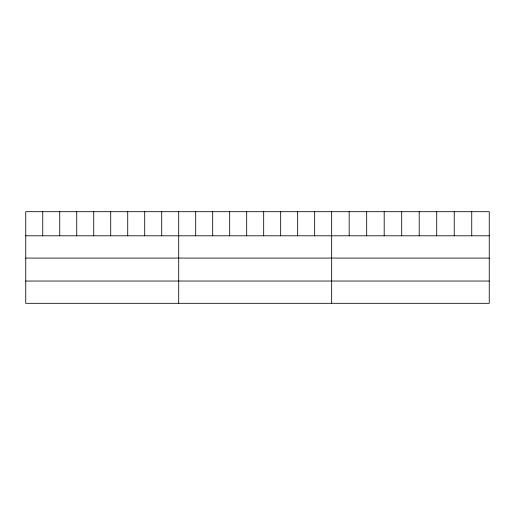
<?xml version="1.0" encoding="UTF-8"?>
<svg xmlns="http://www.w3.org/2000/svg" width="515" height="515" viewBox="0 0 515 515"><rect width="100%" height="100%" fill="white"/><g stroke="black" fill="none" stroke-linecap="round" stroke-linejoin="round"><path stroke-width="0.77" d="M489.25 235.793L489.25 303.316L25.75 303.316L25.75 211.684L489.25 211.684L489.25 235.793L25.75 235.793M25.75 258.079L489.25 258.079M25.75 281.036L489.25 281.036M471.74 211.684L471.74 235.793M454.23 211.684L454.23 235.793M436.72 211.684L436.72 235.793M419.21 211.684L419.21 235.793M401.7 211.684L401.7 235.793M384.19 211.684L384.19 235.793M366.68 211.684L366.68 235.793M349.17 211.684L349.17 235.793M331.66 211.684L331.66 303.316M314.665 211.684L314.665 235.793M297.67 211.684L297.67 235.793M280.675 211.684L280.675 235.793M263.68 211.684L263.68 235.793M246.685 211.684L246.685 235.793M229.69 211.684L229.69 235.793M212.695 211.684L212.695 235.793M195.7 211.684L195.7 235.793M178.705 211.684L178.705 303.316M161.71 211.684L161.71 235.793M144.715 211.684L144.715 235.793M127.72 211.684L127.72 235.793M110.725 211.684L110.725 235.793M93.73 211.684L93.73 235.793M76.735 211.684L76.735 235.793M59.74 211.684L59.74 235.793M42.745 211.684L42.745 235.793"/></g></svg>
